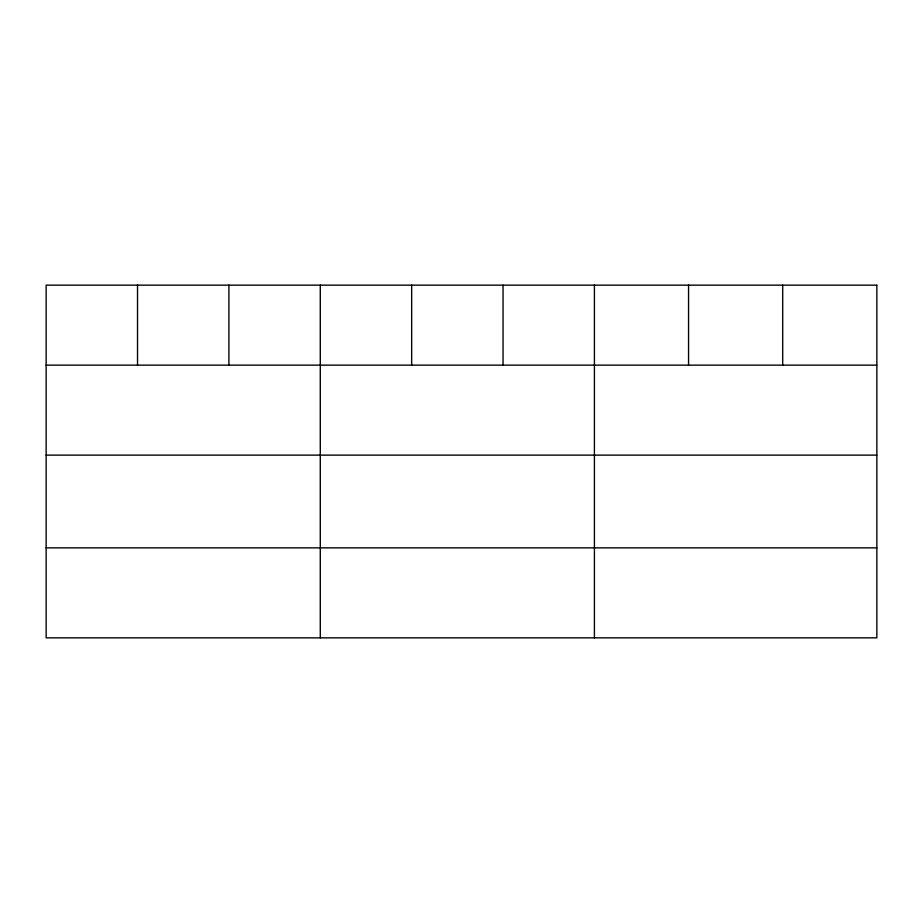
<?xml version="1.0" encoding="UTF-8"?>
<svg xmlns="http://www.w3.org/2000/svg" width="923" height="923" viewBox="0 0 923 923"><rect width="100%" height="100%" fill="white"/><g stroke="black" fill="none" stroke-linecap="round" stroke-linejoin="round"><path stroke-width="1.38" d="M46.15 365.139L876.85 365.139M46.15 455.131L876.85 455.131M46.15 547.858L876.85 547.858M782.704 285.149L782.704 365.139M688.558 285.149L688.558 365.139M594.412 285.149L594.412 637.851M503.035 285.149L503.035 365.139M411.658 285.149L411.658 365.139M320.281 285.149L320.281 637.851M228.904 285.149L228.904 365.139M137.527 285.149L137.527 365.139M876.85 285.149L46.15 285.149L46.15 637.851L876.85 637.851L876.85 285.149"/></g></svg>
